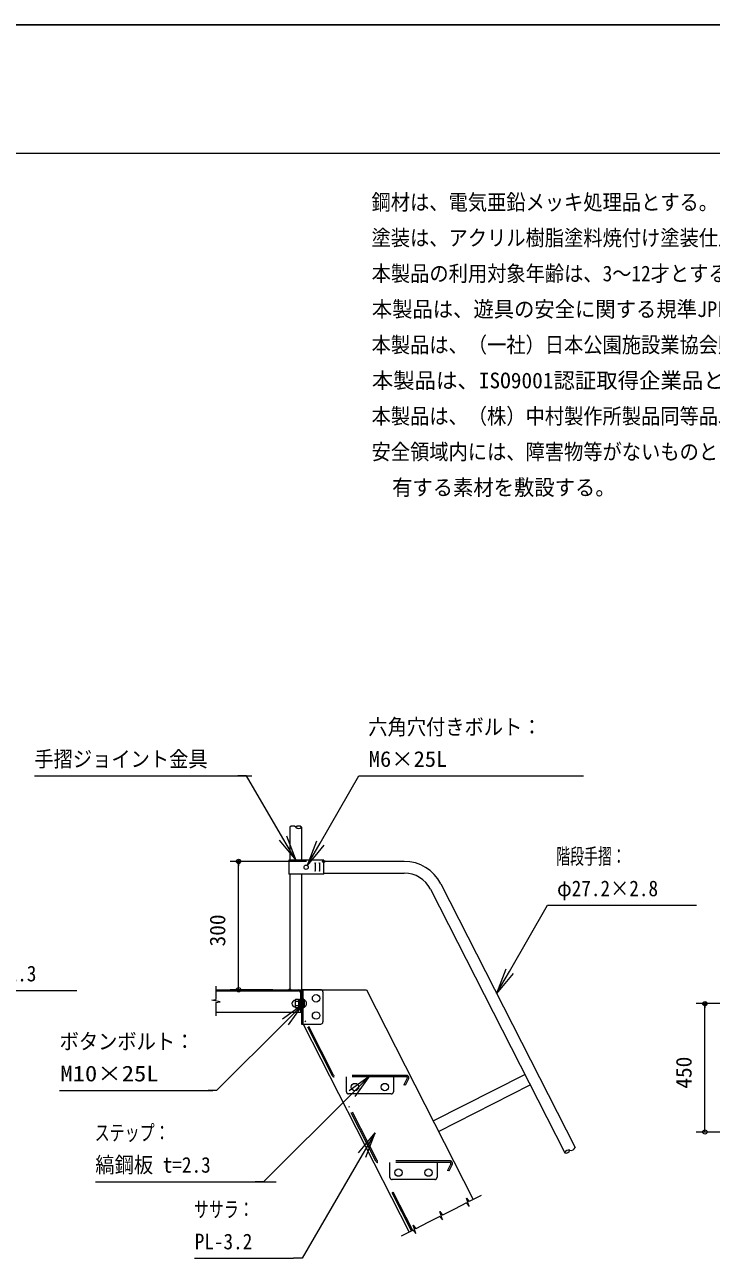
# Model space of a CAD drawing. Units: millimetres, scale not verified. Extents: x 0 to 420, y 0 to 297.
# Drawn here: x 253.8 to 334.1, y 152.9 to 297 of the extents above; entities that cross this region are included whole.
import ezdxf
from ezdxf.enums import TextEntityAlignment as Align

# ---------------------------------------------------------------- set-up
doc = ezdxf.new("R2010")
doc.units = ezdxf.units.MM
doc.header["$LTSCALE"] = 0.5
doc.header["$PDMODE"] = 32
doc.header["$PDSIZE"] = 0.25
doc.linetypes.add('USER2', pattern=[19.05, 12.7, -6.35])
for name, color, linetype, lineweight in [('DEFPOINTS_3', 7, 'Continuous', 0), ('LY_2', 7, 'Continuous', 0), ('LY_5', 2, 'Continuous', 18), ('LY_6', 7, 'Continuous', 0)]:
    doc.layers.add(name, color=color, linetype=linetype, lineweight=lineweight)
doc.styles.add('ＭＳ ゴシック', font='')
doc.styles.get('ＭＳ ゴシック').set_extended_font_data('MS Gothic')

# ---------------------------------------------------------------- blocks, each defined once
blk = doc.blocks.new('-013-_DOTBLANK')
at = {"color": 7, "linetype": 'Continuous', "lineweight": 0}
blk.add_line((-0.5, 0), (-1, 0), dxfattribs=at)
blk.add_circle((0, 0), 0.5, dxfattribs=at)
blk = doc.blocks.new('-003-_U3')
at = {"color": 7, "linetype": 'Continuous', "lineweight": 0}
for p, q in [((-1, 0.1667), (0, 0)), ((0, 0), (-1, 0)), ((-1, -0.1667), (0, 0))]:
    blk.add_line(p, q, dxfattribs=at)

msp = doc.modelspace()

# ---------------------------------------------------------------- linework, layer by layer
at = {"layer": 'DEFPOINTS_3'}
msp.add_line((420.25, 296.9647), (0.25, 296.9647), dxfattribs=at)
at = {"layer": 'LY_2'}
msp.add_line((402.75, 281.9647), (17.75, 281.9647), dxfattribs=at)
at = {"layer": 'LY_5', "color": 7, "lineweight": 0}
for p, q in [((419.248, 297.0353), (1.252, 297.0353)), ((284.827, 203.2623), (284.827, 199.3911)), ((286.187, 203.2623), (286.187, 199.3911)), ((298.1986, 199.2623), (288.777, 199.2623)), ((284.827, 197.7736), (284.827, 184.2623)), ((286.187, 197.7736), (286.187, 184.2623)), ((288.777, 197.9023), (298.1986, 197.9023)), ((302.4576, 196.6524), (318.165, 165.825)), ((301.2459, 196.035), (316.9532, 165.2075)), ((276.187, 184.7048), (276.187, 183.1312)), ((275.6868, 183.043), (276.187, 183.1312)), ((276.187, 184.2623), (286.187, 184.2623)), ((286.187, 184.2623), (286.187, 180.2623)), ((288.437, 184.2623), (286.187, 184.2623)), ((286.187, 183.8973), (286.187, 181.6473)), ((286.387, 184.2623), (293.7764, 184.2623)), ((288.687, 184.0123), (288.687, 180.5123)), ((293.7764, 184.2623), (306.2612, 159.7596)), ((276.687, 182.8667), (275.687, 183.043)), ((276.187, 182.7785), (276.687, 182.8667)), ((276.187, 182.7785), (276.187, 181.2048)), ((276.187, 181.6473), (286.187, 181.6473)), ((286.187, 180.2623), (288.437, 180.2623)), ((286.387, 180.2623), (298.7767, 155.9461)), ((301.587, 168.9332), (312.2791, 174.3811)), ((302.2044, 167.7215), (312.8965, 173.1694)), ((307.1967, 160.2363), (305.7946, 159.5219)), ((304.0782, 158.6474), (302.676, 157.9329)), ((305.4803, 159.3618), (304.0782, 158.6474)), ((305.4803, 159.3618), (305.7859, 158.9563)), ((305.4889, 159.9275), (305.7946, 159.5219)), ((305.7859, 158.9563), (305.489, 159.9274)), ((302.3618, 157.7728), (300.9597, 157.0584)), ((302.3618, 157.7728), (302.6674, 157.3674)), ((302.3704, 158.3385), (302.676, 157.9329)), ((302.6674, 157.3674), (302.3705, 158.3384)), ((299.2433, 156.1839), (297.8411, 155.4694)), ((299.2433, 156.1839), (299.5488, 155.7784)), ((299.2519, 156.7496), (299.5575, 156.344)), ((299.5488, 155.7784), (299.252, 156.7494)), ((300.9597, 157.0584), (299.5575, 156.344))]:
    msp.add_line(p, q, dxfattribs=at)
at = {"layer": 'LY_5'}
for p, q in [((284.6982, 199.3911), (284.6982, 197.7736)), ((288.777, 199.3911), (284.6982, 199.3911)), ((287.777, 199.0174), (287.7395, 199.0823)), ((287.8145, 199.0823), (287.777, 199.0174)), ((287.777, 199.0174), (287.777, 198.1473)), ((288.277, 199.0174), (288.2395, 199.0823)), ((288.3145, 199.0823), (288.277, 199.0174)), ((288.277, 199.0174), (288.277, 198.1473)), ((288.777, 197.7736), (288.777, 199.3911)), ((288.777, 197.7736), (284.6982, 197.7736)), ((287.777, 198.1473), (287.7395, 198.0823)), ((287.8145, 198.0823), (287.777, 198.1473)), ((288.277, 198.1473), (288.2395, 198.0823)), ((288.3145, 198.0823), (288.277, 198.1473)), ((276.187, 184.1473), (285.822, 184.1473)), ((285.4922, 183.1381), (285.447, 183.0598)), ((285.847, 183.1381), (285.4922, 183.1381)), ((285.847, 183.1381), (285.847, 182.1566)), ((285.972, 183.1073), (285.847, 183.1073)), ((285.847, 183.1073), (285.847, 182.1873)), ((285.972, 183.1473), (285.972, 182.1473)), ((286.072, 183.1473), (285.972, 183.1473)), ((285.972, 183.1073), (285.972, 182.1873)), ((286.072, 183.8973), (286.072, 181.6473)), ((286.072, 183.1473), (286.072, 182.1473)), ((286.187, 184.2623), (286.187, 183.8973)), ((286.347, 184.2623), (286.347, 180.2623)), ((286.347, 183.1473), (286.347, 182.1473)), ((286.447, 183.1473), (286.347, 183.1473)), ((286.447, 183.1473), (286.447, 182.1473)), ((286.447, 183.0798), (286.447, 182.2148)), ((286.447, 183.0798), (286.497, 183.0798)), ((286.497, 183.0798), (286.497, 182.2148)), ((285.447, 183.0598), (285.447, 182.2348)), ((285.4922, 182.1566), (285.447, 182.2348)), ((285.847, 182.8927), (285.4922, 182.8927)), ((285.847, 182.402), (285.4922, 182.402)), ((285.847, 182.1566), (285.4922, 182.1566)), ((285.847, 182.6539), (285.972, 182.6874)), ((285.847, 182.6073), (285.972, 182.6408)), ((285.972, 182.1873), (285.847, 182.1873)), ((286.072, 182.1473), (285.972, 182.1473)), ((286.447, 182.1473), (286.347, 182.1473)), ((286.447, 182.2148), (286.497, 182.2148)), ((286.7145, 182.8473), (286.7145, 182.4473))]:
    msp.add_line(p, q, dxfattribs=at)
at = {"layer": 'LY_5', "color": 7, "linetype": 'USER2', "lineweight": 0}
for p, q in [((286.6826, 180.5832), (286.5801, 180.531)), ((289.7941, 174.2231), (286.5801, 180.531)), ((289.9412, 174.298), (286.7271, 180.6059)), ((298.4486, 174.2625), (289.9991, 174.2625)), ((298.4486, 174.0975), (289.9991, 174.0975)), ((291.4286, 172.3475), (291.4286, 174.0975)), ((296.9286, 174.0975), (296.9286, 172.3475)), ((298.5511, 173.9303), (298.154, 173.1509)), ((298.2564, 173.0987), (298.154, 173.1509)), ((298.6981, 173.8554), (298.301, 173.076)), ((296.6786, 172.0975), (291.6786, 172.0975)), ((291.7778, 170.5832), (291.6754, 170.531)), ((294.8894, 164.2231), (291.6754, 170.531)), ((295.0364, 164.298), (291.8224, 170.6059)), ((303.5439, 164.2625), (295.0943, 164.2625)), ((303.5439, 164.0975), (295.0943, 164.0975)), ((296.5239, 162.3475), (296.5239, 164.0975)), ((302.0239, 164.0975), (302.0239, 162.3475)), ((303.6463, 163.9303), (303.2492, 163.1509)), ((303.3517, 163.0987), (303.2492, 163.1509)), ((303.7933, 163.8554), (303.3962, 163.076)), ((301.7739, 162.0975), (296.7739, 162.0975)), ((296.8731, 160.5832), (296.7706, 160.531)), ((299.0387, 156.0796), (296.7706, 160.531)), ((299.1857, 156.1545), (296.9176, 160.6059))]:
    msp.add_line(p, q, dxfattribs=at)
at = {"layer": 'LY_5'}
for centre, radius in [((286.727, 198.5823), 0.25), ((287.887, 183.2623), 0.4325), ((287.887, 181.2623), 0.4325), ((292.4286, 172.8975), 0.4325), ((295.9286, 172.8975), 0.4325), ((297.5239, 162.8975), 0.4325), ((301.0239, 162.8975), 0.4325)]:
    msp.add_circle(centre, radius, dxfattribs=at)
for centre, radius, start, end in [((285.167, 202.9017), 0.4956, 46.68802, 133.31198), ((285.847, 202.9017), 0.4956, 46.68802, 133.31198), ((285.847, 203.623), 0.4956, 226.68802, 313.31198), ((285.7047, 183.0154), 0.2454, 150.00001, 209.99999), ((285.822, 183.8973), 0.25, 0, 90), ((286.2677, 182.6473), 0.4895, 24.11411, 62.06758), ((285.447, 182.6473), 0.375, 90, 270), ((286.1359, 182.6473), 0.689, 159.136, 200.864), ((285.7047, 182.2793), 0.2454, 150.00001, 209.99999), ((286.2677, 182.6473), 0.4895, 297.93242, 335.88589), ((317.6983, 165.9919), 0.4956, 253.68802, 340.31198), ((317.4199, 165.0405), 0.4956, 73.68802, 160.31198), ((317.0924, 165.6832), 0.4956, 253.68802, 340.31198)]:
    msp.add_arc(centre, radius, start, end, dxfattribs=at)
at = {"layer": 'LY_5', "color": 7, "lineweight": 0}
for centre, radius, start, end in [((298.1986, 194.4823), 4.78, 27, 90), ((298.1986, 194.4823), 3.42, 27, 90), ((285.822, 183.8973), 0.365, 0, 90), ((288.437, 184.0123), 0.25, 0, 90), ((288.437, 180.5123), 0.25, 270, 0)]:
    msp.add_arc(centre, radius, start, end, dxfattribs=at)
at = {"layer": 'LY_5', "color": 7, "linetype": 'USER2', "lineweight": 0}
for centre, radius, start, end in [((289.9991, 174.3275), 0.23, 207, 270), ((289.9991, 174.3275), 0.065, 207, 270), ((298.4486, 173.9825), 0.28, 333, 90), ((298.4486, 173.9825), 0.115, 333, 90), ((291.6786, 172.3475), 0.25, 180, 270), ((296.6786, 172.3475), 0.25, 270, 0), ((295.0943, 164.3275), 0.23, 207, 270), ((295.0943, 164.3275), 0.065, 207, 270), ((303.5439, 163.9825), 0.28, 333, 90), ((303.5439, 163.9825), 0.115, 333, 90), ((296.7739, 162.3475), 0.25, 180, 270), ((301.7739, 162.3475), 0.25, 270, 0)]:
    msp.add_arc(centre, radius, start, end, dxfattribs=at)
at = {"layer": 'LY_6'}
for p, q in [((254.9578, 209.2623), (280.3703, 209.2623)), ((254.9578, 209.2623), (280.3703, 209.2623)), ((279.7578, 209.2623), (278.7578, 209.2623)), ((279.7578, 209.2623), (278.7578, 209.2623)), ((283.9971, 201.9834), (279.7578, 209.2623)), ((283.9971, 201.9834), (279.7578, 209.2623)), ((288.352, 201.3969), (292.8931, 209.2623)), ((292.8931, 209.2623), (293.8931, 209.2623)), ((293.8931, 209.2623), (319.1436, 209.2623)), ((286.777, 199.2623), (277.827, 199.2623)), ((278.827, 184.2623), (278.827, 199.2623)), ((310.4966, 186.417), (314.9584, 194.1451)), ((310.4966, 186.417), (314.9584, 194.1451)), ((314.9584, 194.1451), (315.9584, 194.1451)), ((314.9584, 194.1451), (315.9584, 194.1451)), ((315.9584, 194.1451), (332.3539, 194.1451)), ((315.9584, 194.1451), (332.3539, 194.1451)), ((248.3568, 184.1947), (259.9211, 184.1947)), ((282.827, 184.2623), (277.827, 184.2623)), ((349.3333, 182.6436), (332.3333, 182.6436)), ((333.3333, 167.6436), (333.3333, 182.6436)), ((284.3204, 180.5312), (276.2585, 172.5088)), ((257.9085, 172.5088), (275.8105, 172.5088)), ((276.2585, 172.5088), (275.2585, 172.5088)), ((292.0983, 172.1454), (281.7517, 161.8403)), ((349.3333, 167.6436), (332.3333, 167.6436)), ((293.2744, 164.9652), (286.258, 152.8837)), ((262.0945, 161.8403), (283.2379, 161.8403)), ((281.7517, 161.8403), (280.7517, 161.8403)), ((273.6937, 152.8837), (285.258, 152.8837)), ((286.258, 152.8837), (285.258, 152.8837))]:
    msp.add_line(p, q, dxfattribs=at)
for p in [(278.827, 199.2623), (288.777, 199.2623), (284.827, 184.2623), (333.3333, 182.6436)]:
    msp.add_point(p, dxfattribs=at)

# ---------------------------------------------------------------- block references
for name, p, xscale, yscale, rotation in [('-003-_U3', (285.507, 199.3911), 3, 3, 300.21718), ('-003-_U3', (285.507, 199.3911), 3, 3, 300.21718), ('-003-_U3', (286.852, 198.7988), 3, 3, 240), ('-013-_DOTBLANK', (278.827, 199.2623), 0.5, 0.5, 90), ('-003-_U3', (308.9966, 183.8189), 3, 3, 240), ('-003-_U3', (308.9966, 183.8189), 3, 3, 240), ('-013-_DOTBLANK', (278.827, 184.2623), 0.5, 0.5, 270), ('-003-_U3', (286.447, 182.6473), 3, 3, 44.85907), ('-013-_DOTBLANK', (333.3333, 182.6436), 0.5, 0.5, 90), ('-003-_U3', (294.2238, 174.2625), 3, 3, 44.88492), ('-003-_U3', (294.7811, 167.5594), 3, 3, 59.85381), ('-013-_DOTBLANK', (333.3333, 167.6436), 0.5, 0.5, 270)]:
    msp.add_blockref(name, p, dxfattribs=dict(at, xscale=xscale, yscale=yscale, rotation=rotation))

# ---------------------------------------------------------------- texts
at = {"layer": 'LY_6', "style": 'ＭＳ ゴシック'}
for s, width, p in [('鋼材は、電気亜鉛メッキ処理品とする。（根ガラミを除く）', 0.9, (294.3731, 274.8283)), ('塗装は、アクリル樹脂塗料焼付け塗装仕上げとする。', 0.9, (294.3731, 270.6616)), ('本製品の利用対象年齢は、3～12才とする。（幼児は保護者監督のもとで遊ばせること）', 0.9, (294.3802, 266.495)), ('本製品は、遊具の安全に関する規準JPFA-SP-S:2024適合製品とする。', 0.95, (294.405, 262.3283)), ('本製品は、（一社）日本公園施設業協会賠償責任保険加入製品とする。', 0.9, (294.3731, 258.1616)), ('本製品は、（株）中村製作所製品同等品以上とする。', 0.9, (294.3731, 249.8283)), ('安全領域内には、障害物等がないものとし、落下高さに見合った衝撃吸収性能を', 0.9, (294.3731, 245.6616)), ('  有する素材を敷設する。', 0.95, (294.4038, 241.495)), ('六角穴付きボルト：', 0.9, (293.9931, 213.5123)), ('手摺ジョイント金具', 0.9, (254.9578, 209.7623)), ('手摺ジョイント金具', 0.9, (254.9578, 209.7623)), ('M6×25L', 1.05, (294.0536, 209.7623)), ('階段手摺：', 0.65, (315.9632, 198.3951)), ('階段手摺：', 0.65, (315.9632, 198.3951)), ('φ27.2×2.8', 0.9, (316.0607, 194.6451)), ('φ27.2×2.8', 0.9, (316.0607, 194.6451)), ('PL-2.3', 0.9, (248.4635, 184.6947)), ('ボタンボルト：', 0.9, (257.9085, 176.7588)), ('M10×25L', 1.15, (258.0036, 173.0088)), ('ステップ：', 0.7, (262.0109, 166.0903)), ('縞鋼板 t=2.3', 0.9, (262.0882, 162.3403)), ('ササラ：', 0.7, (273.6015, 157.1337)), ('PL-3.2', 0.9, (273.7004, 153.3837))]:
    msp.add_text(s, height=1.833, dxfattribs=dict(at, width=width)).set_placement(p, align=Align.BOTTOM_LEFT)
msp.add_text('本製品は、ISO9001認証取得企業品とする。', height=1.833, dxfattribs=at).set_placement((294.4081, 253.995), align=Align.BOTTOM_LEFT)
for s, p in [('300', (277.827, 189.3254)), ('450', (332.3333, 172.7066))]:
    msp.add_text(s, height=1.833, rotation=90, dxfattribs=at).set_placement(p, align=Align.BOTTOM_LEFT)

doc.saveas('drawing.dxf')
